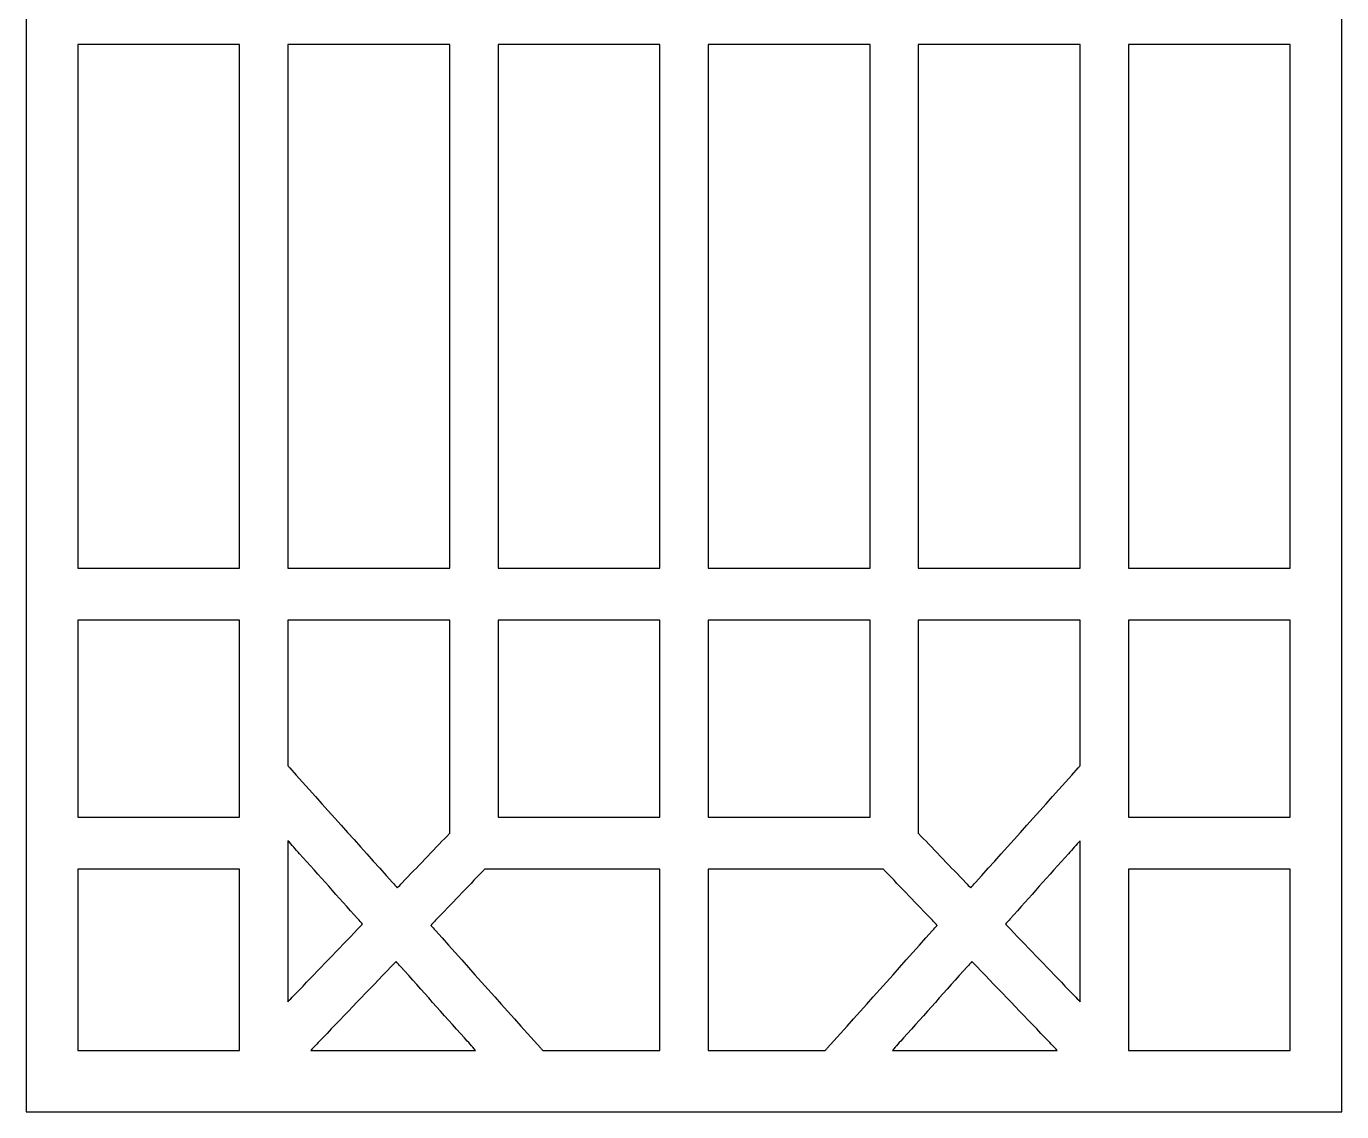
# Model space of a CAD drawing. Header units: centimetres. Extents: x 20.5 to 27, y -9 to 9.
# Drawn here: x 20.48 to 27, y -9 to -3.62 of the extents above; entities that cross this region are included whole.
import ezdxf

# ---------------------------------------------------------------- set-up
doc = ezdxf.new("R2010")
doc.units = ezdxf.units.CM
doc.header["$MEASUREMENT"] = 0
doc.layers.add('layer 1', color=7, linetype='Continuous')

msp = doc.modelspace()

# ---------------------------------------------------------------- linework, layer by layer
at = {"layer": 'layer 1', "color": 250, "lineweight": 30}
for points, knots in [([(20.48118, -9.00022), (20.48118, -2.99988), (20.48118, 3.00044), (20.48118, 9.00077), (20.48118, 9.00077), (22.65405, 9.00077), (24.8269, 9.00077), (26.99977, 9.00077), (26.99977, 9.00077), (26.99977, 3.00044), (26.99977, -2.99988), (26.99977, -9.00022), (26.99977, -9.00022), (24.8269, -9.00022), (22.65405, -9.00022), (20.48118, -9.00022)], [0, 0, 0, 0, 0.2, 0.2, 0.2, 0.2, 0.4, 0.4, 0.4, 0.4, 0.6, 0.6, 0.6, 0.6, 1, 1, 1, 1]), ([(20.76971, -3.71196), (21.01473, -3.71196), (21.25973, -3.71196), (21.50475, -3.71196), (21.50475, -3.71196), (21.51595, -3.71196), (21.52714, -3.71196), (21.53834, -3.71196), (21.53834, -3.71196), (21.53834, -3.72402), (21.53834, -3.7361), (21.53834, -3.74817), (21.53834, -3.74817), (21.53834, -4.58923), (21.53834, -5.43028), (21.53834, -6.27131), (21.53834, -6.27131), (21.53834, -6.2834), (21.53834, -6.29547), (21.53834, -6.30753), (21.53834, -6.30753), (21.52714, -6.30753), (21.51595, -6.30753), (21.50475, -6.30753), (21.50475, -6.30753), (21.25973, -6.30753), (21.01473, -6.30753), (20.76971, -6.30753), (20.76971, -6.30753), (20.75852, -6.30753), (20.74733, -6.30753), (20.73614, -6.30753), (20.73614, -6.30753), (20.73614, -6.29547), (20.73614, -6.2834), (20.73614, -6.27131), (20.73614, -6.27131), (20.73614, -5.43028), (20.73614, -4.58923), (20.73614, -3.74817), (20.73614, -3.74817), (20.73614, -3.7361), (20.73614, -3.72402), (20.73614, -3.71196), (20.73614, -3.71196), (20.74733, -3.71196), (20.75852, -3.71196), (20.76971, -3.71196)], [0, 0, 0, 0, 0.0769231, 0.0769231, 0.0769231, 0.0769231, 0.1538462, 0.1538462, 0.1538462, 0.1538462, 0.2307692, 0.2307692, 0.2307692, 0.2307692, 0.3076923, 0.3076923, 0.3076923, 0.3076923, 0.3846154, 0.3846154, 0.3846154, 0.3846154, 0.4615385, 0.4615385, 0.4615385, 0.4615385, 0.5384615, 0.5384615, 0.5384615, 0.5384615, 0.6153846, 0.6153846, 0.6153846, 0.6153846, 0.6923077, 0.6923077, 0.6923077, 0.6923077, 0.7692308, 0.7692308, 0.7692308, 0.7692308, 0.8461538, 0.8461538, 0.8461538, 0.8461538, 1, 1, 1, 1]), ([(22.57961, -3.74817), (22.57961, -4.58923), (22.57961, -5.43028), (22.57961, -6.27131), (22.57961, -6.27131), (22.57961, -6.2834), (22.57961, -6.29547), (22.57961, -6.30753), (22.57961, -6.30753), (22.56845, -6.30753), (22.55726, -6.30753), (22.54606, -6.30753), (22.54606, -6.30753), (22.30104, -6.30753), (22.05602, -6.30753), (21.81102, -6.30753), (21.81102, -6.30753), (21.79983, -6.30753), (21.78863, -6.30753), (21.77743, -6.30753), (21.77743, -6.30753), (21.77743, -6.29547), (21.77743, -6.2834), (21.77743, -6.27131), (21.77743, -6.27131), (21.77743, -5.43028), (21.77743, -4.58923), (21.77743, -3.74817), (21.77743, -3.74817), (21.77743, -3.7361), (21.77743, -3.72402), (21.77743, -3.71196), (21.77743, -3.71196), (21.78863, -3.71196), (21.79983, -3.71196), (21.81102, -3.71196), (21.81102, -3.71196), (22.05602, -3.71196), (22.30104, -3.71196), (22.54606, -3.71196), (22.54606, -3.71196), (22.55726, -3.71196), (22.56845, -3.71196), (22.57961, -3.71196), (22.57961, -3.71196), (22.57961, -3.72402), (22.57961, -3.7361), (22.57961, -3.74817)], [0, 0, 0, 0, 0.0769231, 0.0769231, 0.0769231, 0.0769231, 0.1538462, 0.1538462, 0.1538462, 0.1538462, 0.2307692, 0.2307692, 0.2307692, 0.2307692, 0.3076923, 0.3076923, 0.3076923, 0.3076923, 0.3846154, 0.3846154, 0.3846154, 0.3846154, 0.4615385, 0.4615385, 0.4615385, 0.4615385, 0.5384615, 0.5384615, 0.5384615, 0.5384615, 0.6153846, 0.6153846, 0.6153846, 0.6153846, 0.6923077, 0.6923077, 0.6923077, 0.6923077, 0.7692308, 0.7692308, 0.7692308, 0.7692308, 0.8461538, 0.8461538, 0.8461538, 0.8461538, 1, 1, 1, 1]), ([(23.62092, -3.74817), (23.62092, -4.58923), (23.62092, -5.43028), (23.62092, -6.27131), (23.62092, -6.27131), (23.62092, -6.2834), (23.62092, -6.29547), (23.62092, -6.30753), (23.62092, -6.30753), (23.60974, -6.30753), (23.59854, -6.30753), (23.58734, -6.30753), (23.58734, -6.30753), (23.34234, -6.30753), (23.09732, -6.30753), (22.85231, -6.30753), (22.85231, -6.30753), (22.84114, -6.30753), (22.82991, -6.30753), (22.81874, -6.30753), (22.81874, -6.30753), (22.81874, -6.29547), (22.81874, -6.2834), (22.81874, -6.27131), (22.81874, -6.27131), (22.81874, -5.43028), (22.81874, -4.58923), (22.81874, -3.74817), (22.81874, -3.74817), (22.81874, -3.7361), (22.81874, -3.72402), (22.81874, -3.71196), (22.81874, -3.71196), (22.82991, -3.71196), (22.84114, -3.71196), (22.85231, -3.71196), (22.85231, -3.71196), (23.09732, -3.71196), (23.34234, -3.71196), (23.58734, -3.71196), (23.58734, -3.71196), (23.59854, -3.71196), (23.60974, -3.71196), (23.62092, -3.71196), (23.62092, -3.71196), (23.62092, -3.72402), (23.62092, -3.7361), (23.62092, -3.74817)], [0, 0, 0, 0, 0.0769231, 0.0769231, 0.0769231, 0.0769231, 0.1538462, 0.1538462, 0.1538462, 0.1538462, 0.2307692, 0.2307692, 0.2307692, 0.2307692, 0.3076923, 0.3076923, 0.3076923, 0.3076923, 0.3846154, 0.3846154, 0.3846154, 0.3846154, 0.4615385, 0.4615385, 0.4615385, 0.4615385, 0.5384615, 0.5384615, 0.5384615, 0.5384615, 0.6153846, 0.6153846, 0.6153846, 0.6153846, 0.6923077, 0.6923077, 0.6923077, 0.6923077, 0.7692308, 0.7692308, 0.7692308, 0.7692308, 0.8461538, 0.8461538, 0.8461538, 0.8461538, 1, 1, 1, 1]), ([(23.86003, -6.27131), (23.86003, -5.43028), (23.86003, -4.58923), (23.86003, -3.74817), (23.86003, -3.74817), (23.86003, -3.7361), (23.86003, -3.72402), (23.86003, -3.71196), (23.86003, -3.71196), (23.87122, -3.71196), (23.88242, -3.71196), (23.89361, -3.71196), (23.89361, -3.71196), (24.13863, -3.71196), (24.38363, -3.71196), (24.62865, -3.71196), (24.62865, -3.71196), (24.63984, -3.71196), (24.65104, -3.71196), (24.66223, -3.71196), (24.66223, -3.71196), (24.66223, -3.72402), (24.66223, -3.7361), (24.66223, -3.74817), (24.66223, -3.74817), (24.66223, -4.58923), (24.66223, -5.43028), (24.66223, -6.27131), (24.66223, -6.27131), (24.66223, -6.2834), (24.66223, -6.29547), (24.66223, -6.30753), (24.66223, -6.30753), (24.65104, -6.30753), (24.63984, -6.30753), (24.62865, -6.30753), (24.62865, -6.30753), (24.38363, -6.30753), (24.13863, -6.30753), (23.89361, -6.30753), (23.89361, -6.30753), (23.88242, -6.30753), (23.87122, -6.30753), (23.86003, -6.30753), (23.86003, -6.30753), (23.86003, -6.29547), (23.86003, -6.2834), (23.86003, -6.27131)], [0, 0, 0, 0, 0.0769231, 0.0769231, 0.0769231, 0.0769231, 0.1538462, 0.1538462, 0.1538462, 0.1538462, 0.2307692, 0.2307692, 0.2307692, 0.2307692, 0.3076923, 0.3076923, 0.3076923, 0.3076923, 0.3846154, 0.3846154, 0.3846154, 0.3846154, 0.4615385, 0.4615385, 0.4615385, 0.4615385, 0.5384615, 0.5384615, 0.5384615, 0.5384615, 0.6153846, 0.6153846, 0.6153846, 0.6153846, 0.6923077, 0.6923077, 0.6923077, 0.6923077, 0.7692308, 0.7692308, 0.7692308, 0.7692308, 0.8461538, 0.8461538, 0.8461538, 0.8461538, 1, 1, 1, 1]), ([(24.93491, -3.71196), (25.17992, -3.71196), (25.42493, -3.71196), (25.66995, -3.71196), (25.66995, -3.71196), (25.68115, -3.71196), (25.69234, -3.71196), (25.70354, -3.71196), (25.70354, -3.71196), (25.70354, -3.72402), (25.70354, -3.7361), (25.70354, -3.74817), (25.70354, -3.74817), (25.70354, -4.58923), (25.70354, -5.43028), (25.70354, -6.27131), (25.70354, -6.27131), (25.70354, -6.2834), (25.70354, -6.29547), (25.70354, -6.30753), (25.70354, -6.30753), (25.69234, -6.30753), (25.68115, -6.30753), (25.66995, -6.30753), (25.66995, -6.30753), (25.42493, -6.30753), (25.17992, -6.30753), (24.93491, -6.30753), (24.93491, -6.30753), (24.92372, -6.30753), (24.91252, -6.30753), (24.90133, -6.30753), (24.90133, -6.30753), (24.90133, -6.29547), (24.90133, -6.2834), (24.90133, -6.27131), (24.90133, -6.27131), (24.90133, -5.43028), (24.90133, -4.58923), (24.90133, -3.74817), (24.90133, -3.74817), (24.90133, -3.7361), (24.90133, -3.72402), (24.90133, -3.71196), (24.90133, -3.71196), (24.91252, -3.71196), (24.92372, -3.71196), (24.93491, -3.71196)], [0, 0, 0, 0, 0.0769231, 0.0769231, 0.0769231, 0.0769231, 0.1538462, 0.1538462, 0.1538462, 0.1538462, 0.2307692, 0.2307692, 0.2307692, 0.2307692, 0.3076923, 0.3076923, 0.3076923, 0.3076923, 0.3846154, 0.3846154, 0.3846154, 0.3846154, 0.4615385, 0.4615385, 0.4615385, 0.4615385, 0.5384615, 0.5384615, 0.5384615, 0.5384615, 0.6153846, 0.6153846, 0.6153846, 0.6153846, 0.6923077, 0.6923077, 0.6923077, 0.6923077, 0.7692308, 0.7692308, 0.7692308, 0.7692308, 0.8461538, 0.8461538, 0.8461538, 0.8461538, 1, 1, 1, 1]), ([(26.71124, -6.30753), (26.46624, -6.30753), (26.22122, -6.30753), (25.9762, -6.30753), (25.9762, -6.30753), (25.96503, -6.30753), (25.95383, -6.30753), (25.94264, -6.30753), (25.94264, -6.30753), (25.94264, -6.29547), (25.94264, -6.2834), (25.94264, -6.27131), (25.94264, -6.27131), (25.94264, -5.43028), (25.94264, -4.58923), (25.94264, -3.74817), (25.94264, -3.74817), (25.94264, -3.7361), (25.94264, -3.72402), (25.94264, -3.71196), (25.94264, -3.71196), (25.95383, -3.71196), (25.96503, -3.71196), (25.9762, -3.71196), (25.9762, -3.71196), (26.22122, -3.71196), (26.46624, -3.71196), (26.71124, -3.71196), (26.71124, -3.71196), (26.72246, -3.71196), (26.73362, -3.71196), (26.74482, -3.71196), (26.74482, -3.71196), (26.74482, -3.72402), (26.74482, -3.7361), (26.74482, -3.74817), (26.74482, -3.74817), (26.74482, -4.58923), (26.74482, -5.43028), (26.74482, -6.27131), (26.74482, -6.27131), (26.74482, -6.2834), (26.74482, -6.29547), (26.74482, -6.30753), (26.74482, -6.30753), (26.73362, -6.30753), (26.72246, -6.30753), (26.71124, -6.30753)], [0, 0, 0, 0, 0.0769231, 0.0769231, 0.0769231, 0.0769231, 0.1538462, 0.1538462, 0.1538462, 0.1538462, 0.2307692, 0.2307692, 0.2307692, 0.2307692, 0.3076923, 0.3076923, 0.3076923, 0.3076923, 0.3846154, 0.3846154, 0.3846154, 0.3846154, 0.4615385, 0.4615385, 0.4615385, 0.4615385, 0.5384615, 0.5384615, 0.5384615, 0.5384615, 0.6153846, 0.6153846, 0.6153846, 0.6153846, 0.6923077, 0.6923077, 0.6923077, 0.6923077, 0.7692308, 0.7692308, 0.7692308, 0.7692308, 0.8461538, 0.8461538, 0.8461538, 0.8461538, 1, 1, 1, 1]), ([(20.76971, -6.56534), (21.01473, -6.56534), (21.25973, -6.56534), (21.50475, -6.56534), (21.50475, -6.56534), (21.51595, -6.56534), (21.52714, -6.56534), (21.53834, -6.56534), (21.53834, -6.56534), (21.53834, -6.57742), (21.53834, -6.58949), (21.53834, -6.60156), (21.53834, -6.60156), (21.53834, -6.90231), (21.53834, -7.2031), (21.53834, -7.50386), (21.53834, -7.50386), (21.53834, -7.51593), (21.53834, -7.52801), (21.53834, -7.54008), (21.53834, -7.54008), (21.52714, -7.54008), (21.51595, -7.54008), (21.50475, -7.54008), (21.50475, -7.54008), (21.25973, -7.54008), (21.01473, -7.54008), (20.76971, -7.54008), (20.76971, -7.54008), (20.75852, -7.54008), (20.74733, -7.54008), (20.73614, -7.54008), (20.73614, -7.54008), (20.73614, -7.52801), (20.73614, -7.51593), (20.73614, -7.50386), (20.73614, -7.50386), (20.73614, -7.2031), (20.73614, -6.90231), (20.73614, -6.60156), (20.73614, -6.60156), (20.73614, -6.58949), (20.73614, -6.57742), (20.73614, -6.56534), (20.73614, -6.56534), (20.74733, -6.56534), (20.75852, -6.56534), (20.76971, -6.56534)], [0, 0, 0, 0, 0.0769231, 0.0769231, 0.0769231, 0.0769231, 0.1538462, 0.1538462, 0.1538462, 0.1538462, 0.2307692, 0.2307692, 0.2307692, 0.2307692, 0.3076923, 0.3076923, 0.3076923, 0.3076923, 0.3846154, 0.3846154, 0.3846154, 0.3846154, 0.4615385, 0.4615385, 0.4615385, 0.4615385, 0.5384615, 0.5384615, 0.5384615, 0.5384615, 0.6153846, 0.6153846, 0.6153846, 0.6153846, 0.6923077, 0.6923077, 0.6923077, 0.6923077, 0.7692308, 0.7692308, 0.7692308, 0.7692308, 0.8461538, 0.8461538, 0.8461538, 0.8461538, 1, 1, 1, 1]), ([(22.56938, -7.63112), (22.49409, -7.70948), (22.41882, -7.78786), (22.34354, -7.86625), (22.34354, -7.86625), (22.33549, -7.87465), (22.32744, -7.88304), (22.31939, -7.89141), (22.31939, -7.89141), (22.31161, -7.88272), (22.30383, -7.87406), (22.29607, -7.86536), (22.29607, -7.86536), (22.12634, -7.67583), (21.95659, -7.48632), (21.78686, -7.2968), (21.78686, -7.2968), (21.78373, -7.2933), (21.78058, -7.28978), (21.77743, -7.28628), (21.77743, -7.28628), (21.77743, -7.28139), (21.77743, -7.27652), (21.77743, -7.27163), (21.77743, -7.27163), (21.77743, -7.04828), (21.77743, -6.82492), (21.77743, -6.60156), (21.77743, -6.60156), (21.77743, -6.58949), (21.77743, -6.57742), (21.77743, -6.56534), (21.77743, -6.56534), (21.78863, -6.56534), (21.79983, -6.56534), (21.81102, -6.56534), (21.81102, -6.56534), (22.05602, -6.56534), (22.30104, -6.56534), (22.54606, -6.56534), (22.54606, -6.56534), (22.55726, -6.56534), (22.56845, -6.56534), (22.57961, -6.56534), (22.57961, -6.56534), (22.57961, -6.57742), (22.57961, -6.58949), (22.57961, -6.60156), (22.57961, -6.60156), (22.57961, -6.93604), (22.57961, -7.27056), (22.57961, -7.60505), (22.57961, -7.60505), (22.57961, -7.61018), (22.57961, -7.61532), (22.57961, -7.62042), (22.57961, -7.62042), (22.57621, -7.62398), (22.57279, -7.62754), (22.56938, -7.63112)], [0, 0, 0, 0, 0.0625, 0.0625, 0.0625, 0.0625, 0.125, 0.125, 0.125, 0.125, 0.1875, 0.1875, 0.1875, 0.1875, 0.25, 0.25, 0.25, 0.25, 0.3125, 0.3125, 0.3125, 0.3125, 0.375, 0.375, 0.375, 0.375, 0.4375, 0.4375, 0.4375, 0.4375, 0.5, 0.5, 0.5, 0.5, 0.5625, 0.5625, 0.5625, 0.5625, 0.625, 0.625, 0.625, 0.625, 0.6875, 0.6875, 0.6875, 0.6875, 0.75, 0.75, 0.75, 0.75, 0.8125, 0.8125, 0.8125, 0.8125, 0.875, 0.875, 0.875, 0.875, 1, 1, 1, 1]), ([(23.62092, -6.60156), (23.62092, -6.90231), (23.62092, -7.2031), (23.62092, -7.50386), (23.62092, -7.50386), (23.62092, -7.51593), (23.62092, -7.52801), (23.62092, -7.54008), (23.62092, -7.54008), (23.60974, -7.54008), (23.59854, -7.54008), (23.58734, -7.54008), (23.58734, -7.54008), (23.34234, -7.54008), (23.09732, -7.54008), (22.85231, -7.54008), (22.85231, -7.54008), (22.84114, -7.54008), (22.82991, -7.54008), (22.81874, -7.54008), (22.81874, -7.54008), (22.81874, -7.52801), (22.81874, -7.51593), (22.81874, -7.50386), (22.81874, -7.50386), (22.81874, -7.2031), (22.81874, -6.90231), (22.81874, -6.60156), (22.81874, -6.60156), (22.81874, -6.58949), (22.81874, -6.57742), (22.81874, -6.56534), (22.81874, -6.56534), (22.82991, -6.56534), (22.84114, -6.56534), (22.85231, -6.56534), (22.85231, -6.56534), (23.09732, -6.56534), (23.34234, -6.56534), (23.58734, -6.56534), (23.58734, -6.56534), (23.59854, -6.56534), (23.60974, -6.56534), (23.62092, -6.56534), (23.62092, -6.56534), (23.62092, -6.57742), (23.62092, -6.58949), (23.62092, -6.60156)], [0, 0, 0, 0, 0.0769231, 0.0769231, 0.0769231, 0.0769231, 0.1538462, 0.1538462, 0.1538462, 0.1538462, 0.2307692, 0.2307692, 0.2307692, 0.2307692, 0.3076923, 0.3076923, 0.3076923, 0.3076923, 0.3846154, 0.3846154, 0.3846154, 0.3846154, 0.4615385, 0.4615385, 0.4615385, 0.4615385, 0.5384615, 0.5384615, 0.5384615, 0.5384615, 0.6153846, 0.6153846, 0.6153846, 0.6153846, 0.6923077, 0.6923077, 0.6923077, 0.6923077, 0.7692308, 0.7692308, 0.7692308, 0.7692308, 0.8461538, 0.8461538, 0.8461538, 0.8461538, 1, 1, 1, 1]), ([(23.86003, -7.50386), (23.86003, -7.2031), (23.86003, -6.90231), (23.86003, -6.60156), (23.86003, -6.60156), (23.86003, -6.58949), (23.86003, -6.57742), (23.86003, -6.56534), (23.86003, -6.56534), (23.87122, -6.56534), (23.88242, -6.56534), (23.89361, -6.56534), (23.89361, -6.56534), (24.13863, -6.56534), (24.38363, -6.56534), (24.62865, -6.56534), (24.62865, -6.56534), (24.63984, -6.56534), (24.65104, -6.56534), (24.66223, -6.56534), (24.66223, -6.56534), (24.66223, -6.57742), (24.66223, -6.58949), (24.66223, -6.60156), (24.66223, -6.60156), (24.66223, -6.90231), (24.66223, -7.2031), (24.66223, -7.50386), (24.66223, -7.50386), (24.66223, -7.51593), (24.66223, -7.52801), (24.66223, -7.54008), (24.66223, -7.54008), (24.65104, -7.54008), (24.63984, -7.54008), (24.62865, -7.54008), (24.62865, -7.54008), (24.38363, -7.54008), (24.13863, -7.54008), (23.89361, -7.54008), (23.89361, -7.54008), (23.88242, -7.54008), (23.87122, -7.54008), (23.86003, -7.54008), (23.86003, -7.54008), (23.86003, -7.52801), (23.86003, -7.51593), (23.86003, -7.50386)], [0, 0, 0, 0, 0.0769231, 0.0769231, 0.0769231, 0.0769231, 0.1538462, 0.1538462, 0.1538462, 0.1538462, 0.2307692, 0.2307692, 0.2307692, 0.2307692, 0.3076923, 0.3076923, 0.3076923, 0.3076923, 0.3846154, 0.3846154, 0.3846154, 0.3846154, 0.4615385, 0.4615385, 0.4615385, 0.4615385, 0.5384615, 0.5384615, 0.5384615, 0.5384615, 0.6153846, 0.6153846, 0.6153846, 0.6153846, 0.6923077, 0.6923077, 0.6923077, 0.6923077, 0.7692308, 0.7692308, 0.7692308, 0.7692308, 0.8461538, 0.8461538, 0.8461538, 0.8461538, 1, 1, 1, 1]), ([(24.90133, -7.60505), (24.90133, -7.27056), (24.90133, -6.93604), (24.90133, -6.60156), (24.90133, -6.60156), (24.90133, -6.58949), (24.90133, -6.57742), (24.90133, -6.56534), (24.90133, -6.56534), (24.91252, -6.56534), (24.92372, -6.56534), (24.93491, -6.56534), (24.93491, -6.56534), (25.17992, -6.56534), (25.42493, -6.56534), (25.66995, -6.56534), (25.66995, -6.56534), (25.68115, -6.56534), (25.69234, -6.56534), (25.70354, -6.56534), (25.70354, -6.56534), (25.70354, -6.57742), (25.70354, -6.58949), (25.70354, -6.60156), (25.70354, -6.60156), (25.70354, -6.82492), (25.70354, -7.04828), (25.70354, -7.27163), (25.70354, -7.27163), (25.70354, -7.27652), (25.70354, -7.28139), (25.70354, -7.28628), (25.70354, -7.28628), (25.70039, -7.28978), (25.69725, -7.2933), (25.6941, -7.2968), (25.6941, -7.2968), (25.52436, -7.48632), (25.35462, -7.67583), (25.18491, -7.86536), (25.18491, -7.86536), (25.17712, -7.87406), (25.16934, -7.88272), (25.16158, -7.89141), (25.16158, -7.89141), (25.15351, -7.88304), (25.14546, -7.87465), (25.13743, -7.86625), (25.13743, -7.86625), (25.06213, -7.78786), (24.98685, -7.70948), (24.91159, -7.63112), (24.91159, -7.63112), (24.90819, -7.62754), (24.90475, -7.62398), (24.90133, -7.62042), (24.90133, -7.62042), (24.90133, -7.61532), (24.90133, -7.61018), (24.90133, -7.60505)], [0, 0, 0, 0, 0.0625, 0.0625, 0.0625, 0.0625, 0.125, 0.125, 0.125, 0.125, 0.1875, 0.1875, 0.1875, 0.1875, 0.25, 0.25, 0.25, 0.25, 0.3125, 0.3125, 0.3125, 0.3125, 0.375, 0.375, 0.375, 0.375, 0.4375, 0.4375, 0.4375, 0.4375, 0.5, 0.5, 0.5, 0.5, 0.5625, 0.5625, 0.5625, 0.5625, 0.625, 0.625, 0.625, 0.625, 0.6875, 0.6875, 0.6875, 0.6875, 0.75, 0.75, 0.75, 0.75, 0.8125, 0.8125, 0.8125, 0.8125, 0.875, 0.875, 0.875, 0.875, 1, 1, 1, 1]), ([(26.71124, -7.54008), (26.46624, -7.54008), (26.22122, -7.54008), (25.9762, -7.54008), (25.9762, -7.54008), (25.96503, -7.54008), (25.95383, -7.54008), (25.94264, -7.54008), (25.94264, -7.54008), (25.94264, -7.52801), (25.94264, -7.51593), (25.94264, -7.50386), (25.94264, -7.50386), (25.94264, -7.2031), (25.94264, -6.90231), (25.94264, -6.60156), (25.94264, -6.60156), (25.94264, -6.58949), (25.94264, -6.57742), (25.94264, -6.56534), (25.94264, -6.56534), (25.95383, -6.56534), (25.96503, -6.56534), (25.9762, -6.56534), (25.9762, -6.56534), (26.22122, -6.56534), (26.46624, -6.56534), (26.71124, -6.56534), (26.71124, -6.56534), (26.72246, -6.56534), (26.73362, -6.56534), (26.74482, -6.56534), (26.74482, -6.56534), (26.74482, -6.57742), (26.74482, -6.58949), (26.74482, -6.60156), (26.74482, -6.60156), (26.74482, -6.90231), (26.74482, -7.2031), (26.74482, -7.50386), (26.74482, -7.50386), (26.74482, -7.51593), (26.74482, -7.52801), (26.74482, -7.54008), (26.74482, -7.54008), (26.73362, -7.54008), (26.72246, -7.54008), (26.71124, -7.54008)], [0, 0, 0, 0, 0.0769231, 0.0769231, 0.0769231, 0.0769231, 0.1538462, 0.1538462, 0.1538462, 0.1538462, 0.2307692, 0.2307692, 0.2307692, 0.2307692, 0.3076923, 0.3076923, 0.3076923, 0.3076923, 0.3846154, 0.3846154, 0.3846154, 0.3846154, 0.4615385, 0.4615385, 0.4615385, 0.4615385, 0.5384615, 0.5384615, 0.5384615, 0.5384615, 0.6153846, 0.6153846, 0.6153846, 0.6153846, 0.6923077, 0.6923077, 0.6923077, 0.6923077, 0.7692308, 0.7692308, 0.7692308, 0.7692308, 0.8461538, 0.8461538, 0.8461538, 0.8461538, 1, 1, 1, 1]), ([(21.83517, -7.72188), (21.93148, -7.8294), (22.02777, -7.93692), (22.12408, -8.04445), (22.12408, -8.04445), (22.13184, -8.05313), (22.13961, -8.06181), (22.1474, -8.0705), (22.1474, -8.0705), (22.13934, -8.07889), (22.13128, -8.08727), (22.12323, -8.09567), (22.12323, -8.09567), (22.02693, -8.19592), (21.93065, -8.2962), (21.83434, -8.39648), (21.83434, -8.39648), (21.81537, -8.41623), (21.7964, -8.43597), (21.77743, -8.45572), (21.77743, -8.45572), (21.77743, -8.42728), (21.77743, -8.39886), (21.77743, -8.37043), (21.77743, -8.37043), (21.77743, -8.16263), (21.77743, -7.95481), (21.77743, -7.74702), (21.77743, -7.74702), (21.77743, -7.71716), (21.77743, -7.68728), (21.77743, -7.6574), (21.77743, -7.6574), (21.79668, -7.67888), (21.81592, -7.70038), (21.83517, -7.72188)], [0, 0, 0, 0, 0.1, 0.1, 0.1, 0.1, 0.2, 0.2, 0.2, 0.2, 0.3, 0.3, 0.3, 0.3, 0.4, 0.4, 0.4, 0.4, 0.5, 0.5, 0.5, 0.5, 0.6, 0.6, 0.6, 0.6, 0.7, 0.7, 0.7, 0.7, 0.8, 0.8, 0.8, 0.8, 1, 1, 1, 1]), ([(25.70354, -7.74702), (25.70354, -7.95481), (25.70354, -8.16263), (25.70354, -8.37043), (25.70354, -8.37043), (25.70354, -8.39886), (25.70354, -8.42728), (25.70354, -8.45572), (25.70354, -8.45572), (25.68456, -8.43597), (25.66558, -8.41623), (25.64663, -8.39648), (25.64663, -8.39648), (25.55033, -8.2962), (25.45403, -8.19592), (25.35773, -8.09567), (25.35773, -8.09567), (25.34968, -8.08727), (25.34162, -8.07889), (25.33356, -8.0705), (25.33356, -8.0705), (25.34133, -8.06181), (25.34912, -8.05313), (25.3569, -8.04445), (25.3569, -8.04445), (25.4532, -7.93692), (25.5495, -7.8294), (25.64581, -7.72188), (25.64581, -7.72188), (25.66505, -7.70038), (25.68429, -7.67888), (25.70354, -7.6574), (25.70354, -7.6574), (25.70354, -7.68728), (25.70354, -7.71716), (25.70354, -7.74702)], [0, 0, 0, 0, 0.1, 0.1, 0.1, 0.1, 0.2, 0.2, 0.2, 0.2, 0.3, 0.3, 0.3, 0.3, 0.4, 0.4, 0.4, 0.4, 0.5, 0.5, 0.5, 0.5, 0.6, 0.6, 0.6, 0.6, 0.7, 0.7, 0.7, 0.7, 0.8, 0.8, 0.8, 0.8, 1, 1, 1, 1]), ([(20.76971, -7.79788), (21.01473, -7.79788), (21.25973, -7.79788), (21.50475, -7.79788), (21.50475, -7.79788), (21.51595, -7.79788), (21.52714, -7.79788), (21.53834, -7.79788), (21.53834, -7.79788), (21.53834, -7.80994), (21.53834, -7.82201), (21.53834, -7.83409), (21.53834, -7.83409), (21.53834, -8.10947), (21.53834, -8.38484), (21.53834, -8.66021), (21.53834, -8.66021), (21.53834, -8.67229), (21.53834, -8.68434), (21.53834, -8.69643), (21.53834, -8.69643), (21.52714, -8.69643), (21.51595, -8.69643), (21.50475, -8.69643), (21.50475, -8.69643), (21.25973, -8.69643), (21.01473, -8.69643), (20.76971, -8.69643), (20.76971, -8.69643), (20.75852, -8.69643), (20.74733, -8.69643), (20.73614, -8.69643), (20.73614, -8.69643), (20.73614, -8.68434), (20.73614, -8.67229), (20.73614, -8.66021), (20.73614, -8.66021), (20.73614, -8.38484), (20.73614, -8.10947), (20.73614, -7.83409), (20.73614, -7.83409), (20.73614, -7.82201), (20.73614, -7.80994), (20.73614, -7.79788), (20.73614, -7.79788), (20.74733, -7.79788), (20.75852, -7.79788), (20.76971, -7.79788)], [0, 0, 0, 0, 0.0769231, 0.0769231, 0.0769231, 0.0769231, 0.1538462, 0.1538462, 0.1538462, 0.1538462, 0.2307692, 0.2307692, 0.2307692, 0.2307692, 0.3076923, 0.3076923, 0.3076923, 0.3076923, 0.3846154, 0.3846154, 0.3846154, 0.3846154, 0.4615385, 0.4615385, 0.4615385, 0.4615385, 0.5384615, 0.5384615, 0.5384615, 0.5384615, 0.6153846, 0.6153846, 0.6153846, 0.6153846, 0.6923077, 0.6923077, 0.6923077, 0.6923077, 0.7692308, 0.7692308, 0.7692308, 0.7692308, 0.8461538, 0.8461538, 0.8461538, 0.8461538, 1, 1, 1, 1]), ([(23.62092, -7.83409), (23.62092, -8.10947), (23.62092, -8.38484), (23.62092, -8.66021), (23.62092, -8.66021), (23.62092, -8.67229), (23.62092, -8.68434), (23.62092, -8.69643), (23.62092, -8.69643), (23.60974, -8.69643), (23.59854, -8.69643), (23.58734, -8.69643), (23.58734, -8.69643), (23.40978, -8.69643), (23.2322, -8.69643), (23.05462, -8.69643), (23.05462, -8.69643), (23.04986, -8.69643), (23.04512, -8.69643), (23.04036, -8.69643), (23.04036, -8.69643), (23.03705, -8.69272), (23.03376, -8.68904), (23.03047, -8.68536), (23.03047, -8.68536), (22.85657, -8.49122), (22.68269, -8.29707), (22.50881, -8.10291), (22.50881, -8.10291), (22.50103, -8.09422), (22.49325, -8.08555), (22.48549, -8.07685), (22.48549, -8.07685), (22.49354, -8.06848), (22.5016, -8.0601), (22.50964, -8.05169), (22.50964, -8.05169), (22.58765, -7.97048), (22.66564, -7.88926), (22.74365, -7.80805), (22.74365, -7.80805), (22.7469, -7.80465), (22.75015, -7.80125), (22.75341, -7.79788), (22.75341, -7.79788), (22.75793, -7.79788), (22.76247, -7.79788), (22.76698, -7.79788), (22.76698, -7.79788), (22.79543, -7.79788), (22.82387, -7.79788), (22.85231, -7.79788), (22.85231, -7.79788), (23.09732, -7.79788), (23.34234, -7.79788), (23.58734, -7.79788), (23.58734, -7.79788), (23.59854, -7.79788), (23.60974, -7.79788), (23.62092, -7.79788), (23.62092, -7.79788), (23.62092, -7.80994), (23.62092, -7.82201), (23.62092, -7.83409)], [0, 0, 0, 0, 0.0588235, 0.0588235, 0.0588235, 0.0588235, 0.1176471, 0.1176471, 0.1176471, 0.1176471, 0.1764706, 0.1764706, 0.1764706, 0.1764706, 0.2352941, 0.2352941, 0.2352941, 0.2352941, 0.2941176, 0.2941176, 0.2941176, 0.2941176, 0.3529412, 0.3529412, 0.3529412, 0.3529412, 0.4117647, 0.4117647, 0.4117647, 0.4117647, 0.4705882, 0.4705882, 0.4705882, 0.4705882, 0.5294118, 0.5294118, 0.5294118, 0.5294118, 0.5882353, 0.5882353, 0.5882353, 0.5882353, 0.6470588, 0.6470588, 0.6470588, 0.6470588, 0.7058824, 0.7058824, 0.7058824, 0.7058824, 0.7647059, 0.7647059, 0.7647059, 0.7647059, 0.8235294, 0.8235294, 0.8235294, 0.8235294, 0.8823529, 0.8823529, 0.8823529, 0.8823529, 1, 1, 1, 1]), ([(23.86003, -8.66021), (23.86003, -8.38484), (23.86003, -8.10947), (23.86003, -7.83409), (23.86003, -7.83409), (23.86003, -7.82201), (23.86003, -7.80994), (23.86003, -7.79788), (23.86003, -7.79788), (23.87122, -7.79788), (23.88242, -7.79788), (23.89361, -7.79788), (23.89361, -7.79788), (24.13863, -7.79788), (24.38363, -7.79788), (24.62865, -7.79788), (24.62865, -7.79788), (24.6571, -7.79788), (24.68555, -7.79788), (24.71398, -7.79788), (24.71398, -7.79788), (24.71851, -7.79788), (24.72303, -7.79788), (24.72756, -7.79788), (24.72756, -7.79788), (24.73081, -7.80125), (24.73406, -7.80465), (24.7373, -7.80805), (24.7373, -7.80805), (24.81531, -7.88926), (24.89332, -7.97048), (24.97131, -8.05169), (24.97131, -8.05169), (24.97938, -8.0601), (24.98743, -8.06848), (24.99549, -8.07685), (24.99549, -8.07685), (24.9877, -8.08555), (24.97992, -8.09422), (24.97214, -8.10291), (24.97214, -8.10291), (24.79826, -8.29707), (24.62439, -8.49122), (24.45051, -8.68536), (24.45051, -8.68536), (24.44719, -8.68904), (24.44391, -8.69272), (24.4406, -8.69643), (24.4406, -8.69643), (24.43585, -8.69643), (24.4311, -8.69643), (24.42636, -8.69643), (24.42636, -8.69643), (24.24878, -8.69643), (24.07119, -8.69643), (23.89361, -8.69643), (23.89361, -8.69643), (23.88242, -8.69643), (23.87122, -8.69643), (23.86003, -8.69643), (23.86003, -8.69643), (23.86003, -8.68434), (23.86003, -8.67229), (23.86003, -8.66021)], [0, 0, 0, 0, 0.0588235, 0.0588235, 0.0588235, 0.0588235, 0.1176471, 0.1176471, 0.1176471, 0.1176471, 0.1764706, 0.1764706, 0.1764706, 0.1764706, 0.2352941, 0.2352941, 0.2352941, 0.2352941, 0.2941176, 0.2941176, 0.2941176, 0.2941176, 0.3529412, 0.3529412, 0.3529412, 0.3529412, 0.4117647, 0.4117647, 0.4117647, 0.4117647, 0.4705882, 0.4705882, 0.4705882, 0.4705882, 0.5294118, 0.5294118, 0.5294118, 0.5294118, 0.5882353, 0.5882353, 0.5882353, 0.5882353, 0.6470588, 0.6470588, 0.6470588, 0.6470588, 0.7058824, 0.7058824, 0.7058824, 0.7058824, 0.7647059, 0.7647059, 0.7647059, 0.7647059, 0.8235294, 0.8235294, 0.8235294, 0.8235294, 0.8823529, 0.8823529, 0.8823529, 0.8823529, 1, 1, 1, 1]), ([(26.71124, -8.69643), (26.46624, -8.69643), (26.22122, -8.69643), (25.9762, -8.69643), (25.9762, -8.69643), (25.96503, -8.69643), (25.95383, -8.69643), (25.94264, -8.69643), (25.94264, -8.69643), (25.94264, -8.68434), (25.94264, -8.67229), (25.94264, -8.66021), (25.94264, -8.66021), (25.94264, -8.38484), (25.94264, -8.10947), (25.94264, -7.83409), (25.94264, -7.83409), (25.94264, -7.82201), (25.94264, -7.80994), (25.94264, -7.79788), (25.94264, -7.79788), (25.95383, -7.79788), (25.96503, -7.79788), (25.9762, -7.79788), (25.9762, -7.79788), (26.22122, -7.79788), (26.46624, -7.79788), (26.71124, -7.79788), (26.71124, -7.79788), (26.72246, -7.79788), (26.73362, -7.79788), (26.74482, -7.79788), (26.74482, -7.79788), (26.74482, -7.80994), (26.74482, -7.82201), (26.74482, -7.83409), (26.74482, -7.83409), (26.74482, -8.10947), (26.74482, -8.38484), (26.74482, -8.66021), (26.74482, -8.66021), (26.74482, -8.67229), (26.74482, -8.68434), (26.74482, -8.69643), (26.74482, -8.69643), (26.73362, -8.69643), (26.72246, -8.69643), (26.71124, -8.69643)], [0, 0, 0, 0, 0.0769231, 0.0769231, 0.0769231, 0.0769231, 0.1538462, 0.1538462, 0.1538462, 0.1538462, 0.2307692, 0.2307692, 0.2307692, 0.2307692, 0.3076923, 0.3076923, 0.3076923, 0.3076923, 0.3846154, 0.3846154, 0.3846154, 0.3846154, 0.4615385, 0.4615385, 0.4615385, 0.4615385, 0.5384615, 0.5384615, 0.5384615, 0.5384615, 0.6153846, 0.6153846, 0.6153846, 0.6153846, 0.6923077, 0.6923077, 0.6923077, 0.6923077, 0.7692308, 0.7692308, 0.7692308, 0.7692308, 0.8461538, 0.8461538, 0.8461538, 0.8461538, 1, 1, 1, 1]), ([(21.95028, -8.63414), (22.0633, -8.51647), (22.17631, -8.39877), (22.28933, -8.2811), (22.28933, -8.2811), (22.29739, -8.27271), (22.30545, -8.26433), (22.3135, -8.25595), (22.3135, -8.25595), (22.32126, -8.26462), (22.32903, -8.27331), (22.33682, -8.28198), (22.33682, -8.28198), (22.4422, -8.39968), (22.54761, -8.51736), (22.653, -8.63503), (22.653, -8.63503), (22.67133, -8.6555), (22.68964, -8.67597), (22.70798, -8.69643), (22.70798, -8.69643), (22.68159, -8.69643), (22.65523, -8.69643), (22.62885, -8.69643), (22.62885, -8.69643), (22.41045, -8.69643), (22.19202, -8.69643), (21.9736, -8.69643), (21.9736, -8.69643), (21.9459, -8.69643), (21.91819, -8.69643), (21.89048, -8.69643), (21.89048, -8.69643), (21.91041, -8.67565), (21.93034, -8.6549), (21.95028, -8.63414)], [0, 0, 0, 0, 0.1, 0.1, 0.1, 0.1, 0.2, 0.2, 0.2, 0.2, 0.3, 0.3, 0.3, 0.3, 0.4, 0.4, 0.4, 0.4, 0.5, 0.5, 0.5, 0.5, 0.6, 0.6, 0.6, 0.6, 0.7, 0.7, 0.7, 0.7, 0.8, 0.8, 0.8, 0.8, 1, 1, 1, 1]), ([(25.50737, -8.69643), (25.28895, -8.69643), (25.07053, -8.69643), (24.8521, -8.69643), (24.8521, -8.69643), (24.82574, -8.69643), (24.79936, -8.69643), (24.77298, -8.69643), (24.77298, -8.69643), (24.79131, -8.67597), (24.80962, -8.6555), (24.82795, -8.63503), (24.82795, -8.63503), (24.93336, -8.51736), (25.03875, -8.39968), (25.14414, -8.28198), (25.14414, -8.28198), (25.15192, -8.27331), (25.1597, -8.26462), (25.16748, -8.25595), (25.16748, -8.25595), (25.17552, -8.26433), (25.18358, -8.27271), (25.19163, -8.2811), (25.19163, -8.2811), (25.30465, -8.39877), (25.41767, -8.51647), (25.53069, -8.63414), (25.53069, -8.63414), (25.55062, -8.6549), (25.57057, -8.67565), (25.59049, -8.69643), (25.59049, -8.69643), (25.56279, -8.69643), (25.53508, -8.69643), (25.50737, -8.69643)], [0, 0, 0, 0, 0.1, 0.1, 0.1, 0.1, 0.2, 0.2, 0.2, 0.2, 0.3, 0.3, 0.3, 0.3, 0.4, 0.4, 0.4, 0.4, 0.5, 0.5, 0.5, 0.5, 0.6, 0.6, 0.6, 0.6, 0.7, 0.7, 0.7, 0.7, 0.8, 0.8, 0.8, 0.8, 1, 1, 1, 1])]:
    msp.add_open_spline(points, degree=3, knots=knots, dxfattribs=at)

doc.saveas('drawing.dxf')
